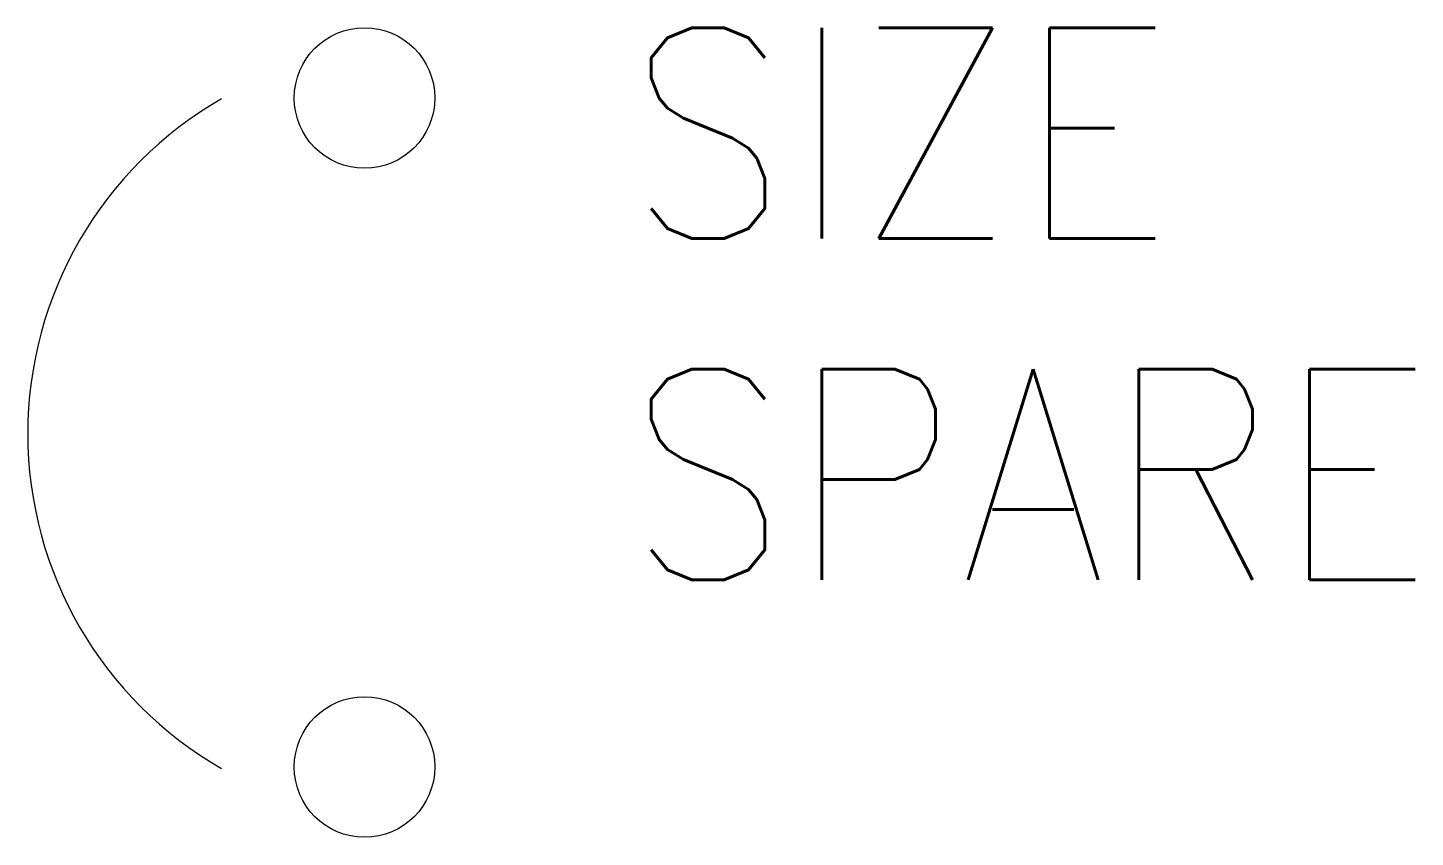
# Model space of a CAD drawing. Extents: x 1505.731 to 1506.348, y 2077.823 to 2078.183.
import ezdxf
from ezdxf.enums import TextEntityAlignment as Align

# ---------------------------------------------------------------- set-up
doc = ezdxf.new("R2010")
doc.units = 0
doc.header["$LTSCALE"] = 96
doc.header["$MEASUREMENT"] = 0
doc.layers.get('0').update_dxf_attribs({"linetype": 'CONTINUOUS'})
doc.styles.add('ROMANS', font='romans.shx', dxfattribs={"width": 0.9, "height": 0.09375})

msp = doc.modelspace()

# ---------------------------------------------------------------- linework, layer by layer
for centre in [(1505.88097, 2078.15164), (1505.88097, 2077.85415)]:
    msp.add_circle(centre, 0.03125)
msp.add_arc((1505.90294, 2078.00238), 0.17177, 119.89112, 240.10888)

# ---------------------------------------------------------------- texts
at = {"color": 1, "style": 'ROMANS', "width": 0.9}
for tag, p in [('SIZE', (1505.99759, 2078.136)), ('SPARE', (1505.99759, 2077.98421))]:
    msp.add_attdef(tag, text='', height=0.09375, dxfattribs=at).set_placement(p, align=Align.MIDDLE_LEFT)

doc.saveas('drawing.dxf')
